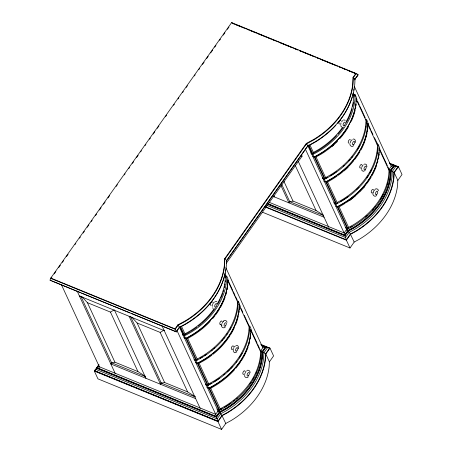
<?xml version="1.0" encoding="UTF-8"?>
<svg xmlns="http://www.w3.org/2000/svg" width="452" height="452" viewBox="0 0 452 452"><rect width="100%" height="100%" fill="white"/><g stroke="black" fill="none" stroke-linecap="round" stroke-linejoin="round"><path stroke-width="0.68" d="M224.644 258.781L224.537 265.776A76.269 59.935 -24.8 0 1 185.094 321.496L178.043 325.31L175.229 329.288L50.986 278.488L50.788 278.065L231.633 22.6L355.877 73.394L353.063 77.371L352.758 83.942A76.269 59.935 -24.8 0 1 313.315 139.662L306.264 143.476L224.644 258.781L224.339 265.352A76.269 59.935 -24.8 0 1 184.896 321.073L177.845 324.886L175.031 328.864L176.263 332.034L179.269 327.638A1.915 0.412 48.9 0 0 179.371 327.203A77.405 60.828 -24.8 0 0 226.508 260.606L307.784 145.787A77.405 60.828 -24.8 0 0 354.927 79.196L358.108 74.484L348.916 70.896M261.019 344.825L269.488 348.289C268.833 346.978 266.878 348.356 266.075 347.198L262.759 351.882L262.493 357.148A72.162 56.709 -24.8 0 1 225.446 409.478L219.813 412.552L216.497 417.236L217.875 421.196L221.926 415.484L227.175 412.619A74.049 58.195 -24.8 0 0 265.194 358.916L265.443 354.006L269.488 348.289L269.997 348.125L273.596 355.916L269.403 361.837L269.155 366.679A74.427 58.489 -24.8 0 1 230.944 420.654L225.768 423.479L221.576 429.4L97.943 378.855L94.344 371.064L98.841 364.713M389.11 169.381L391.178 170.472A1.87 0.91 20.2 0 0 392.291 171.404A1.791 0.87 20.2 0 1 393.873 172.596L394.223 172.641L397.822 180.427L397.574 185.269A74.427 58.489 -24.8 0 1 359.363 239.244L354.187 242.069L349.995 247.99L262.68 212.293M224.531 274.952L225.367 276.771L225.068 281.421A69.857 54.895 -24.8 0 1 217.389 303.648M227.712 282.517A69.857 54.895 -24.8 0 0 227.814 279.737L228.396 280.466L228.045 281.302L237.594 301.964L237.289 306.614A69.857 54.895 -24.8 0 1 202.129 356.283L197.191 359.041L197.044 359.962L196.496 360.227L186.36 338.294L185.721 338.034L195.857 359.967M239.334 309.53L239.464 307.535M239.842 306.835L249.097 326.869L248.798 331.519A69.857 54.895 -24.8 0 1 213.638 381.189L208.694 383.94L208.553 384.861L207.999 385.127L197.869 363.193L197.23 362.933L207.366 384.867M250.764 331.627A69.857 54.895 -24.8 0 0 250.826 329.542L251.414 330.271L251.058 331.107L260.606 351.769L260.301 356.419A69.857 54.895 -24.8 0 1 225.141 406.088L220.203 408.845L220.056 409.766L219.508 410.032L209.372 388.098L208.734 387.839L218.87 409.772M352.95 93.541L353.786 95.361L353.487 100.011A69.857 54.895 -24.8 0 1 346.147 121.644M356.08 101.807A69.857 54.895 -24.8 0 0 356.227 98.327L356.814 99.056L356.464 99.892L366.013 120.554L365.708 125.204A69.857 54.895 -24.8 0 1 330.548 174.873L325.609 177.63L325.463 178.551L324.915 178.817L314.778 156.884L314.14 156.624L324.276 178.557M367.713 128.78L367.843 126.786M368.261 125.424L377.516 145.459L377.217 150.109A69.857 54.895 -24.8 0 1 342.057 199.778L337.113 202.53L336.972 203.451L336.418 203.716L326.287 181.783L325.649 181.523L335.779 203.457M379.143 150.911A69.857 54.895 -24.8 0 0 379.245 148.132L379.827 148.861L379.477 149.697L389.025 170.359L388.72 175.009A69.857 54.895 -24.8 0 1 353.56 224.678L348.622 227.435L348.475 228.356L347.927 228.622L337.791 206.688L337.152 206.428L347.289 228.362M239.899 305.767C239.939 306.592 239.978 303.93 238.679 304.377M368.188 124.667L368.278 123.758L367.736 123.226A69.857 54.895 -24.8 0 1 326.287 181.783L327.525 182.088L332.508 179.116A69.857 54.895 -24.8 0 0 337.039 176.161M238.458 348.887C238.978 347.305 238.068 344.887 236.074 345.345M355.368 142.578C355.826 141.092 355.125 138.753 353.227 139.018M373.047 192.676C372.002 195.015 374.894 197.643 376.753 195.433M316.089 157.053L314.778 156.884A69.857 54.895 -24.8 0 0 355.871 103.909M356.814 99.457L356.464 99.892M379.827 149.262L379.477 149.697M51.799 277.342C50.929 278.07 48.72 280.743 51.285 280.771M54.246 273.889L55.873 271.584M58.726 267.561L60.353 265.256M62.387 262.38L63.613 260.657M66.461 256.629L68.094 254.323M75.015 244.543L75.829 243.391M79.495 238.215L80.309 237.063M83.162 233.034L84.383 231.311M87.236 227.283L88.863 224.983M91.31 221.531L92.123 220.378M95.383 215.773L96.604 214.05M99.457 210.022L101.084 207.722M103.525 204.27L105.158 201.965M108.005 197.936L109.638 195.637M116.153 186.433L117.373 184.704M124.3 174.924L125.114 173.771M128.78 168.596L129.594 167.443M132.447 163.415L133.668 161.692M136.521 157.663L138.148 155.358M140.589 151.906L141.408 150.759M145.069 145.578L145.889 144.431M149.55 139.25L150.369 138.097M153.217 134.075L154.85 131.769M157.29 128.317L158.918 126.018M165.438 116.808L166.658 115.085M173.585 105.305L174.399 104.152M178.065 98.971L178.879 97.824M182.546 92.643L183.359 91.496M186.207 87.468L187.433 85.739M194.354 75.959L195.168 74.806M198.835 69.631L199.648 68.478M202.502 64.45L204.129 62.15M206.575 58.698L208.202 56.398M210.649 52.946L212.683 50.065M214.723 47.189L215.943 45.466M219.61 40.284L220.423 39.132M223.277 35.109L224.904 32.804M227.345 29.352L228.978 27.052M98.943 364.724L96.31 368.939L94.875 370.154L94.847 370.9L217.875 421.196M94.847 370.9L98.92 365.143M145.6 376.426L137.945 371.595L114.915 362.182L111.627 362.798L110.813 363.945L195.659 398.636M226.181 261.369L307.688 146.228A1.915 0.412 48.9 0 0 307.789 145.793A2.802 0.605 48.9 0 0 306.462 143.9L306.264 143.476M226.311 263.233L302.303 155.883M195.298 396.743L187.642 391.912L164.613 382.499L161.324 383.115L160.511 384.262L129.097 316.281M323.123 214.96L316.061 210.502L293.026 201.089L289.738 201.705L288.93 202.852L280.946 185.58M262.759 351.882L262.403 351.837L265.573 347.362L265.375 346.938L262.844 347.752L260.691 350.792L262.403 351.837L262.126 357.176A71.783 56.41 -24.8 0 1 225.277 409.229L219.565 412.348L216.395 416.823L97.005 368.013L96.496 368.177L216.497 417.236L215.7 414.343L218.141 410.902M349.995 247.99L346.396 240.198L344.119 232.933L346.56 229.492M388.822 169.788L391.262 166.342L393.794 165.528L393.986 165.952L390.816 170.427L390.545 175.766A71.783 56.41 -24.8 0 1 353.696 227.819L347.983 230.938L344.814 235.413L267.923 203.976M393.794 165.528L390.624 170.003L390.347 175.342A71.783 56.41 -24.8 0 1 353.498 227.396L347.786 230.514L344.622 234.989L267.731 203.553M265.499 206.756L346.294 239.786L350.34 234.074L355.594 231.209A74.049 58.195 -24.8 0 0 393.607 177.506L393.861 172.596L397.907 166.878C397.251 165.568 395.297 166.946 394.494 165.788L391.178 170.472L390.907 175.738A72.162 56.709 -24.8 0 1 353.865 228.068L348.232 231.141L344.916 235.825L268.025 204.389M397.822 180.427L402.014 174.506L398.415 166.715L389.302 162.991M359.967 191.755L364.402 186.942M332.067 146.448L336.955 141.951M343.571 171.353L348.464 166.85M368.21 124.707L368.318 124.356M353.741 145.623C352.283 147.482 349.385 145.9 349.927 143.663M365.25 170.528L363.142 171.353L361.645 170.076M223.243 321.231C224.373 319.773 226.904 320.389 227.023 322.293M225.322 327.033C223.864 328.892 220.966 327.31 221.508 325.073M236.831 351.938L234.724 352.763L233.226 351.486M248.334 376.844C247.204 378.301 244.673 377.686 244.555 375.776M349.786 200.4L355.08 196.253M82.015 296.778L87.422 302.682L110.452 312.095L114.271 309.829M131.713 317.101L137.12 322.999L160.149 332.412L163.969 330.152M308.744 145.086L312.756 153.686L313.242 153.352L313.383 152.437L318.327 149.68A69.857 54.895 -24.8 0 0 342.418 127.509M180.331 326.497L184.337 335.096L184.823 334.762L184.964 333.847L189.908 331.09A69.857 54.895 -24.8 0 0 213.999 308.919M227.599 283.918A69.857 54.895 -24.8 0 1 186.36 338.294L187.597 338.599L192.586 335.627A69.857 54.895 -24.8 0 0 210.169 321.412M199.699 362.973L204.089 360.526A69.857 54.895 -24.8 0 0 211.869 355.193M250.674 333.022A69.857 54.895 -24.8 0 1 209.372 388.098L210.609 388.404L215.598 385.432A69.857 54.895 -24.8 0 0 234.498 369.776M307.688 146.228L314.66 142.453A76.648 60.235 -24.8 0 0 335.853 125.255M179.269 327.638L186.241 323.864A76.648 60.235 -24.8 0 0 209.197 304.665M375.228 189.173C376.482 188.247 378.347 189.134 378.454 190.687M246.809 370.583C248.363 369.437 250.431 371.047 250.063 372.855M394.494 165.788L393.986 165.952L390.726 164.618M97.005 368.013L96.807 367.589L99.338 366.77L215.7 414.343M265.573 347.362L266.075 347.198M228.045 281.302L228.396 280.867M251.058 331.107L251.408 330.672M353.786 95.361L354.464 95.123L354.142 95.067A69.857 54.895 -24.8 0 1 354.08 97.146M366.013 120.554L366.482 120.249M377.516 145.459L378.194 145.222L374.397 137.64M389.025 170.359L389.697 170.121L389.375 170.065A69.857 54.895 -24.8 0 1 389.319 172.15M225.367 276.771L226.045 276.534L225.723 276.477A69.857 54.895 -24.8 0 1 225.695 277.861M237.594 301.964L238.266 301.727L237.944 301.67A69.857 54.895 -24.8 0 1 237.916 303.06M249.097 326.869L249.736 326.581M260.606 351.769L261.284 351.532L260.962 351.475M343.605 119.882L345.305 120.272M215.186 301.292L216.887 301.682M364.73 163.918L366.357 164.511L366.979 166.539M265.443 354.006L265.804 354.052L269.403 361.837M243.871 27.871L232.198 23.255M245.182 28.403L247.137 29.205M248.447 29.742L266.081 36.951M267.386 37.482L283.715 44.16M285.02 44.691L298.088 50.036M299.393 50.567L301.354 51.37M302.659 51.907L315.722 57.246M317.027 57.777L337.926 66.325M339.237 66.856L355.566 73.535M356.871 74.066C360.764 74.913 354.069 78.382 354.6 79.959A1.915 0.932 20 0 0 354.933 79.196A2.802 1.367 20 0 0 353.255 77.795L353.063 77.371M233.78 23.82L231.633 22.6M235.08 24.351L237.029 25.154M238.334 25.685L241.583 27.013M242.888 27.544L244.837 28.34M247.442 29.408L248.741 29.939M250.69 30.736L255.894 32.866M257.194 33.397L259.149 34.194M260.448 34.725L263.702 36.053M265.002 36.589L266.951 37.386M268.256 37.917L270.855 38.979M272.81 39.776L275.409 40.844M279.313 42.437L281.263 43.234M282.568 43.765L285.817 45.098M287.116 45.629L289.071 46.426M290.37 46.957L292.325 47.759M294.924 48.822L297.529 49.884M299.478 50.68L303.382 52.279M304.682 52.811L307.936 54.138M309.236 54.669L311.185 55.472M312.49 56.003L314.439 56.799M317.038 57.862L318.993 58.658M320.293 59.195L325.496 61.319M326.796 61.851L333.305 64.512M334.604 65.043L336.554 65.839M339.158 66.907L341.107 67.704M342.413 68.235L345.012 69.297M353.91 94.231L355.125 94.728L356.3 97.27A69.89 54.924 -24.8 0 1 314.033 156.974L312.824 156.477M376.923 144.035L378.138 144.533L379.313 147.075A69.89 54.924 -24.8 0 1 337.045 206.779L335.836 206.287M392.048 164.483L394.003 165.285M395.302 165.816L397.907 166.878L398.415 166.715L394.223 172.641L393.974 177.478A74.427 58.489 -24.8 0 1 355.764 231.452L350.588 234.277L346.396 240.198L265.595 207.163M389.878 163.923L395.901 166.308L392.291 171.404L392.031 176.529A72.913 57.302 -24.8 0 1 354.594 229.407L349.113 232.401L345.509 237.498L266.663 205.259M310.75 152.827L312.688 153.623A69.857 54.895 -24.8 0 0 336.644 135.623M311.038 153.686L312.857 154.431L314.033 156.974M322.321 177.755L324.915 178.817A69.857 54.895 -24.8 0 0 327.316 177.546M322.547 178.591L324.366 179.331L325.542 181.879A69.89 54.924 -24.8 0 0 367.804 122.176L366.628 119.627A69.89 54.924 -24.8 0 1 324.366 179.331M323.722 181.133L325.542 181.879M333.83 202.66L336.418 203.716A69.857 54.895 -24.8 0 0 337.627 203.095M334.056 203.49L335.87 204.236L337.045 206.779M289.647 201.665L323.592 215.542M273.172 196.411L324.078 217.226M345.334 227.565L347.927 228.622M346.164 228.644L347.379 229.136L347.967 230.413M346.272 229.893L347.786 230.514L348.232 231.141A1.87 0.407 48.8 0 0 349.113 232.396A1.791 0.39 48.8 0 1 350.351 234.079L354.187 242.069M269.183 202.298L344.119 232.933M225.492 275.641L226.706 276.138L227.881 278.681A69.89 54.924 -24.8 0 1 185.614 338.384L183.8 337.644M220.299 324.536L221.977 325.225M260.872 344.396L269.997 348.125L265.804 354.052L265.556 358.888A74.427 58.489 -24.8 0 1 227.345 412.862L222.169 415.687L217.977 421.609L221.576 429.4M261.516 345.334L267.482 347.718L263.872 352.814L263.612 357.939A72.913 57.302 -24.8 0 1 226.181 410.817L220.695 413.812L217.09 418.908L95.875 369.352M261.465 345.339L265.375 346.938L262.205 351.413L261.934 356.752A71.783 56.41 -24.8 0 1 225.085 408.806L219.373 411.925L216.203 416.399L96.807 367.589M261.663 345.763L263.618 346.56M50.788 278.065L175.031 328.864M52.116 281.042L80.219 292.534M81.529 293.065L112.249 305.631M113.559 306.162L129.899 312.846M131.204 313.377L176.308 331.819M182.331 334.237L184.275 335.034A69.857 54.895 -24.8 0 0 190.202 331.728M50.053 280.251L176.116 331.791L179.365 327.197A2.802 0.605 48.9 0 0 178.043 325.31L177.845 324.886M182.625 335.096L184.439 335.842L185.614 338.384M79.399 295.964L164.251 330.649M193.902 359.171L196.496 360.227A69.857 54.895 -24.8 0 0 197.699 359.6M194.733 360.25L195.948 360.741L197.123 363.289A69.89 54.924 -24.8 0 0 239.385 303.586L238.21 301.038A69.89 54.924 -24.8 0 1 195.948 360.741M195.304 362.544L197.123 363.289M205.411 384.07L207.999 385.127A69.857 54.895 -24.8 0 0 211.592 383.2M205.637 384.901L207.451 385.646L208.632 388.189A69.89 54.924 -24.8 0 0 250.894 328.485L249.719 325.943A69.89 54.924 -24.8 0 1 207.451 385.646M206.813 387.449L208.632 388.189M111.627 362.798L145.567 376.674M160.579 382.81L195.174 396.952M216.92 408.975L219.508 410.032A69.857 54.895 -24.8 0 0 221.909 408.766M217.141 409.806L218.96 410.546L219.548 411.823M217.853 411.303L219.373 411.925L219.813 412.552A1.87 0.407 48.8 0 0 220.695 413.806A1.791 0.39 48.8 0 1 221.932 415.49L225.768 423.479M342.006 127.238L340.757 126.029M213.135 308.417L212.751 308.1M355.877 73.394L356.069 73.817L353.255 77.795L352.955 84.366A76.269 59.935 -24.8 0 1 313.513 140.086L306.462 143.9L224.836 259.205A2.802 1.367 20 0 1 226.514 260.606A1.915 0.932 20 0 1 226.26 261.329M354.306 86.366L391.212 166.24M390.229 170.703L389.641 169.432A69.89 54.924 -24.8 0 1 347.379 229.136M356.227 98.327L357.097 100.208M357.679 101.457L359.419 105.226M359.995 106.474L365.205 117.752M365.787 119.006L366.363 120.26A69.857 54.895 -24.8 0 1 366.261 123.04M367.736 123.226L370.634 129.504M371.211 130.747L372.951 134.515M379.245 148.132L387.353 165.681M387.929 166.929L389.087 169.438M353.345 93.005L354.232 94.926M353.294 93.236L353.859 94.457M325.609 177.63L316.061 156.968L320.999 154.217A69.857 54.895 -24.8 0 0 326.626 150.482M327.564 181.873L337.113 202.53M339.362 207.4L348.622 227.435M310.027 145.165L313.383 152.437M308.388 145.437L312.055 153.358M307.835 145.685L346.808 230.028M305.394 149.126L344.074 232.837M301.309 155.183L301.896 156.454M298.173 161.155L328.785 227.401M295.433 165.867L316.061 210.502M283.896 181.32L293.026 201.089M281.76 184.433L289.738 201.705M273.793 195.626L274.381 196.908M225.887 267.776L262.798 347.65M261.815 352.114L261.222 350.842A69.89 54.924 -24.8 0 1 218.96 410.546M228.102 280.364L232.735 290.393M233.311 291.642L235.051 295.405M235.628 296.659L237.368 300.416M240.481 307.157L239.317 304.637A69.857 54.895 -24.8 0 1 197.869 363.193L198.71 363.566L199.151 363.284L208.694 383.94M241.057 308.4L242.797 312.168M244.238 315.293L249.165 325.948M251.114 330.169L257.199 343.334M257.776 344.582L259.51 348.345M260.092 349.594L260.668 350.848M224.927 274.415L225.52 275.697M224.881 274.647L225.441 275.867M187.642 338.378L197.191 359.041M210.655 388.183L220.203 408.845M181.608 326.576L184.964 333.847M179.975 326.847L183.636 334.768M179.71 327.734L218.096 410.8M176.975 330.536L215.655 414.247M161.81 325.372L200.191 408.444M160.149 332.412L187.642 391.912M137.12 322.999L164.613 382.499M130.498 316.4L161.324 383.115M114.554 310.332L145.962 378.318M110.452 312.095L137.945 371.595M87.422 302.682L114.915 362.182M80.801 296.083L111.91 363.414M77.134 291.06L115.345 373.753M61.5 284.879L99.587 367.312M262.753 351.882A1.87 0.91 20.2 0 0 263.872 352.814A1.791 0.87 20.2 0 1 265.46 354.006M233.39 350.769A2.768 1.384 -67.8 0 1 233.317 349.051M233.514 348.368A2.768 1.384 -67.8 0 1 233.797 347.707M234.159 347.108A2.768 1.384 -67.8 0 1 235.424 346.074M232.65 349.063A1.887 0.944 -67.8 0 1 231.328 348.78A1.887 0.944 -67.8 0 1 232.226 346.272A1.887 0.944 -67.8 0 1 233.548 346.554M249.351 329.355A69.857 54.895 -24.8 0 1 249.244 330.751M242.086 353.187A69.857 54.895 -24.8 0 1 239.215 357.916M236.904 361.193A69.857 54.895 -24.8 0 1 236.13 362.21M232.396 366.651A69.857 54.895 -24.8 0 1 230.61 368.555M229.689 369.493A69.857 54.895 -24.8 0 1 227.311 371.77M224.825 373.968A69.857 54.895 -24.8 0 1 223.808 374.821M219.559 378.092A69.857 54.895 -24.8 0 1 213.932 381.821M239.17 311.479A69.857 54.895 -24.8 0 1 238.989 312.727M238.255 316.479A69.857 54.895 -24.8 0 1 236.628 322.095M236.413 322.717A69.857 54.895 -24.8 0 1 235.464 325.191M234.396 327.649A69.857 54.895 -24.8 0 1 230.865 334.271M230.13 335.452A69.857 54.895 -24.8 0 1 228.181 338.356M227.814 338.87A69.857 54.895 -24.8 0 1 212.926 354.362M243.86 374.205A1.887 0.944 -67.8 0 1 242.82 373.42A1.887 0.944 -67.8 0 1 243.831 371.081A1.887 0.944 -67.8 0 1 245.052 371.459M244.764 375.2A2.768 1.384 -67.8 0 1 244.735 374.612M244.826 373.957A2.768 1.384 -67.8 0 1 245.018 373.273M245.306 372.612A2.768 1.384 -67.8 0 1 246.08 371.521M256.555 372.007A69.857 54.895 -24.8 0 1 256.018 373.239M253.922 377.488A69.857 54.895 -24.8 0 1 252.917 379.284M251.103 382.234A69.857 54.895 -24.8 0 1 249.933 383.98M237.34 398.003A69.857 54.895 -24.8 0 1 236.334 398.873M234.791 400.144A69.857 54.895 -24.8 0 1 233.746 400.981M231.062 402.992A69.857 54.895 -24.8 0 1 226.011 406.371M225.435 406.727A69.857 54.895 -24.8 0 1 224.277 407.421M250.493 337.633A69.857 54.895 -24.8 0 1 250.284 338.881M249.453 342.633A69.857 54.895 -24.8 0 1 248.933 344.509M248.137 347A69.857 54.895 -24.8 0 1 246.176 351.938M245.899 352.549A69.857 54.895 -24.8 0 1 243.419 357.391M243.074 357.99A69.857 54.895 -24.8 0 1 241.261 360.939M240.487 362.103A69.857 54.895 -24.8 0 1 235.769 368.307M212.739 307.049A2.768 1.384 -67.8 0 1 212.502 306.722M212.344 305.659A2.768 1.384 -67.8 0 1 212.626 304.32M212.909 303.654A2.768 1.384 -67.8 0 1 214.536 302.026M211.18 305.382A1.887 0.944 -67.8 0 1 210.711 303.185A1.887 0.944 -67.8 0 1 212.564 302.179M225.514 280.658A69.857 54.895 -24.8 0 1 225.362 282.054M225.102 283.929A69.857 54.895 -24.8 0 1 224.887 285.178M224.644 286.432A69.857 54.895 -24.8 0 1 224.367 287.681M223.717 290.178A69.857 54.895 -24.8 0 1 223.158 292.054M222.74 293.297A69.857 54.895 -24.8 0 1 220.785 298.235M220.22 299.456A69.857 54.895 -24.8 0 1 217.683 304.286M215.485 307.818A69.857 54.895 -24.8 0 1 201.603 323.44M201.1 323.869A69.857 54.895 -24.8 0 1 197.982 326.389M196.914 327.203A69.857 54.895 -24.8 0 1 190.778 331.372M220.847 324.4A1.887 0.944 -67.8 0 1 219.802 323.615A1.887 0.944 -67.8 0 1 220.819 321.276A1.887 0.944 -67.8 0 1 222.039 321.654M221.813 324.152A2.768 1.384 -67.8 0 1 222.005 323.468M222.294 322.807A2.768 1.384 -67.8 0 1 223.497 321.361M230.91 327.683A69.857 54.895 -24.8 0 1 229.904 329.48M227.316 333.599A69.857 54.895 -24.8 0 1 226.514 334.751M224.621 337.305A69.857 54.895 -24.8 0 1 223.825 338.311M222.599 339.802A69.857 54.895 -24.8 0 1 221.757 340.78M214.824 347.757A69.857 54.895 -24.8 0 1 213.824 348.633M212.299 349.921A69.857 54.895 -24.8 0 1 211.259 350.758M206.4 354.351A69.857 54.895 -24.8 0 1 204.711 355.481M202.423 356.922A69.857 54.895 -24.8 0 1 200.083 358.295M227.379 288.449A69.857 54.895 -24.8 0 1 227.147 289.704M226.441 292.828A69.857 54.895 -24.8 0 1 225.921 294.704M225.124 297.196A69.857 54.895 -24.8 0 1 223.164 302.134M222.887 302.744A69.857 54.895 -24.8 0 1 220.406 307.586M219.717 308.778A69.857 54.895 -24.8 0 1 215.932 314.479M215.169 315.502A69.857 54.895 -24.8 0 1 212.756 318.502M372.278 192.795A1.887 0.944 -67.8 0 1 371.233 192.01A1.887 0.944 -67.8 0 1 372.25 189.67A1.887 0.944 -67.8 0 1 373.471 190.049M373.245 192.546A2.768 1.384 -67.8 0 1 374.928 189.755M387.714 182.523A69.857 54.895 -24.8 0 1 387.194 184.393M383.285 194.264A69.857 54.895 -24.8 0 1 381.335 197.874M380.985 198.468A69.857 54.895 -24.8 0 1 380.268 199.654M375.657 206.202A69.857 54.895 -24.8 0 1 374.855 207.208M373.612 208.688A69.857 54.895 -24.8 0 1 372.324 210.146M367.239 215.265A69.857 54.895 -24.8 0 1 365.256 217.028M352.108 226.356A69.857 54.895 -24.8 0 1 350.328 227.35M379.03 152.313A69.857 54.895 -24.8 0 1 337.791 206.688L339.028 206.993L344.017 204.022A69.857 54.895 -24.8 0 0 345.164 203.304M379.177 154.347A69.857 54.895 -24.8 0 1 379.008 155.595M378.81 156.844A69.857 54.895 -24.8 0 1 378.578 158.098M377.872 161.223A69.857 54.895 -24.8 0 1 377.352 163.099M376.556 165.59A69.857 54.895 -24.8 0 1 374.595 170.528M374.318 171.138A69.857 54.895 -24.8 0 1 371.838 175.981M371.148 177.173A69.857 54.895 -24.8 0 1 366.984 183.388M366.21 184.405A69.857 54.895 -24.8 0 1 363.346 187.879M359.775 191.688A69.857 54.895 -24.8 0 1 354.91 196.162M353.374 197.439A69.857 54.895 -24.8 0 1 346.305 202.575M361.809 169.359A2.768 1.384 -67.8 0 1 361.736 167.641M361.928 166.957A2.768 1.384 -67.8 0 1 362.99 165.206M363.843 164.664A2.768 1.384 -67.8 0 1 364.227 164.652M360.775 167.89A1.887 0.944 -67.8 0 1 359.73 167.11A1.887 0.944 -67.8 0 1 360.741 164.771A1.887 0.944 -67.8 0 1 361.967 165.144M377.719 148.646A69.857 54.895 -24.8 0 1 377.589 150.041M377.431 151.369A69.857 54.895 -24.8 0 1 377.143 153.239M371.471 169.969A69.857 54.895 -24.8 0 1 369.826 172.975M368.391 175.336A69.857 54.895 -24.8 0 1 366.843 177.664M359.029 187.145A69.857 54.895 -24.8 0 1 356.696 189.456M347.978 196.682A69.857 54.895 -24.8 0 1 340.599 201.451M367.504 130.696A69.857 54.895 -24.8 0 1 367.301 131.944M367.075 133.193A69.857 54.895 -24.8 0 1 366.815 134.447M366.674 135.069A69.857 54.895 -24.8 0 1 366.024 137.572M365.657 138.82A69.857 54.895 -24.8 0 1 365.046 140.685M364.832 141.306A69.857 54.895 -24.8 0 1 362.815 146.239M362.527 146.849A69.857 54.895 -24.8 0 1 360.995 149.878M359.99 151.674A69.857 54.895 -24.8 0 1 354.707 159.499M353.91 160.505A69.857 54.895 -24.8 0 1 348.729 166.319M347.803 167.246A69.857 54.895 -24.8 0 1 344.91 169.952M342.898 171.687A69.857 54.895 -24.8 0 1 338.136 175.382M348.978 143.12A1.887 0.944 -67.8 0 1 348.509 140.922A1.887 0.944 -67.8 0 1 350.368 139.917M350.227 142.742A2.768 1.384 -67.8 0 1 352.334 139.764M365.922 126.464A69.857 54.895 -24.8 0 1 365.408 129.588M359.962 145.064A69.857 54.895 -24.8 0 1 358.323 148.07M357.973 148.663A69.857 54.895 -24.8 0 1 357.255 149.844M352.645 156.398A69.857 54.895 -24.8 0 1 351.842 157.403M350.17 159.37A69.857 54.895 -24.8 0 1 348.871 160.822M344.226 165.46A69.857 54.895 -24.8 0 1 343.243 166.347M336.469 171.777A69.857 54.895 -24.8 0 1 330.841 175.512M356.165 104.542A69.857 54.895 -24.8 0 1 355.995 105.791M355.797 107.039A69.857 54.895 -24.8 0 1 355.566 108.294M355.165 110.169A69.857 54.895 -24.8 0 1 353.752 115.164M353.543 115.785A69.857 54.895 -24.8 0 1 351.306 121.334M348.481 126.775A69.857 54.895 -24.8 0 1 339.904 138.561M337.684 140.945A69.857 54.895 -24.8 0 1 336.763 141.883M333.892 144.606A69.857 54.895 -24.8 0 1 327.169 150.087M354.3 86.456A76.648 60.235 -24.8 0 1 354.153 87.722M353.972 88.993A76.648 60.235 -24.8 0 1 353.769 90.27M352.972 94.084A76.648 60.235 -24.8 0 1 352.475 95.988M352.108 97.259A76.648 60.235 -24.8 0 1 351.503 99.163M351.289 99.79A76.648 60.235 -24.8 0 1 337.61 123.255M225.65 269.771A76.648 60.235 -24.8 0 1 225.458 271.042M225.113 272.952A76.648 60.235 -24.8 0 1 224.847 274.223M224.706 274.856A76.648 60.235 -24.8 0 1 223.09 280.573M222.876 281.2A76.648 60.235 -24.8 0 1 220.892 286.229M220.616 286.85A76.648 60.235 -24.8 0 1 209.621 304.162M340.921 125.306A2.768 1.384 -67.8 0 1 340.785 124.837M340.757 124.249A2.768 1.384 -67.8 0 1 341.04 122.91M341.689 121.65A2.768 1.384 -67.8 0 1 342.955 120.616M339.599 123.972A1.887 0.944 -67.8 0 1 339.13 121.774A1.887 0.944 -67.8 0 1 340.983 120.769M353.52 102.519A69.857 54.895 -24.8 0 1 352.786 106.271M352.136 108.768A69.857 54.895 -24.8 0 1 351.368 111.265M351.159 111.887A69.857 54.895 -24.8 0 1 349.204 116.825M348.927 117.435A69.857 54.895 -24.8 0 1 346.102 122.876M343.514 126.989A69.857 54.895 -24.8 0 1 337.949 134.176M378.115 146.42A69.89 54.924 -24.8 0 1 335.87 204.236M355.125 94.728A69.89 54.924 -24.8 0 1 312.857 154.431M226.706 276.138A69.89 54.924 -24.8 0 1 184.439 335.842M94.779 370.793L94.344 371.064L217.977 421.609L217.83 421.1L94.779 370.793M236.91 350.803A1.887 0.944 -67.8 0 0 237.554 347.746A1.887 0.944 -67.8 0 0 235.633 349.673A1.887 0.944 -67.8 0 0 236.91 350.803M248.414 375.708A1.887 0.944 -67.8 0 0 249.058 372.651A1.887 0.944 -67.8 0 0 247.142 374.578A1.887 0.944 -67.8 0 0 248.414 375.708M216.022 306.755A1.887 0.944 -67.8 0 0 216.666 303.699A1.887 0.944 -67.8 0 0 214.745 305.62A1.887 0.944 -67.8 0 0 216.022 306.755M225.401 325.903A1.887 0.944 -67.8 0 0 226.045 322.847A1.887 0.944 -67.8 0 0 224.124 324.768A1.887 0.944 -67.8 0 0 225.401 325.903M376.832 194.298A1.887 0.944 -67.8 0 0 377.476 191.241A1.887 0.944 -67.8 0 0 375.555 193.168A1.887 0.944 -67.8 0 0 376.832 194.298M365.329 169.393A1.887 0.944 -67.8 0 0 365.973 166.336A1.887 0.944 -67.8 0 0 364.052 168.263A1.887 0.944 -67.8 0 0 365.329 169.393M353.82 144.493A1.887 0.944 -67.8 0 0 354.464 141.436A1.887 0.944 -67.8 0 0 352.543 143.357A1.887 0.944 -67.8 0 0 353.82 144.493M344.435 125.34A1.887 0.944 -67.8 0 0 345.085 122.289A1.887 0.944 -67.8 0 0 343.164 124.21A1.887 0.944 -67.8 0 0 344.435 125.34"/></g></svg>
